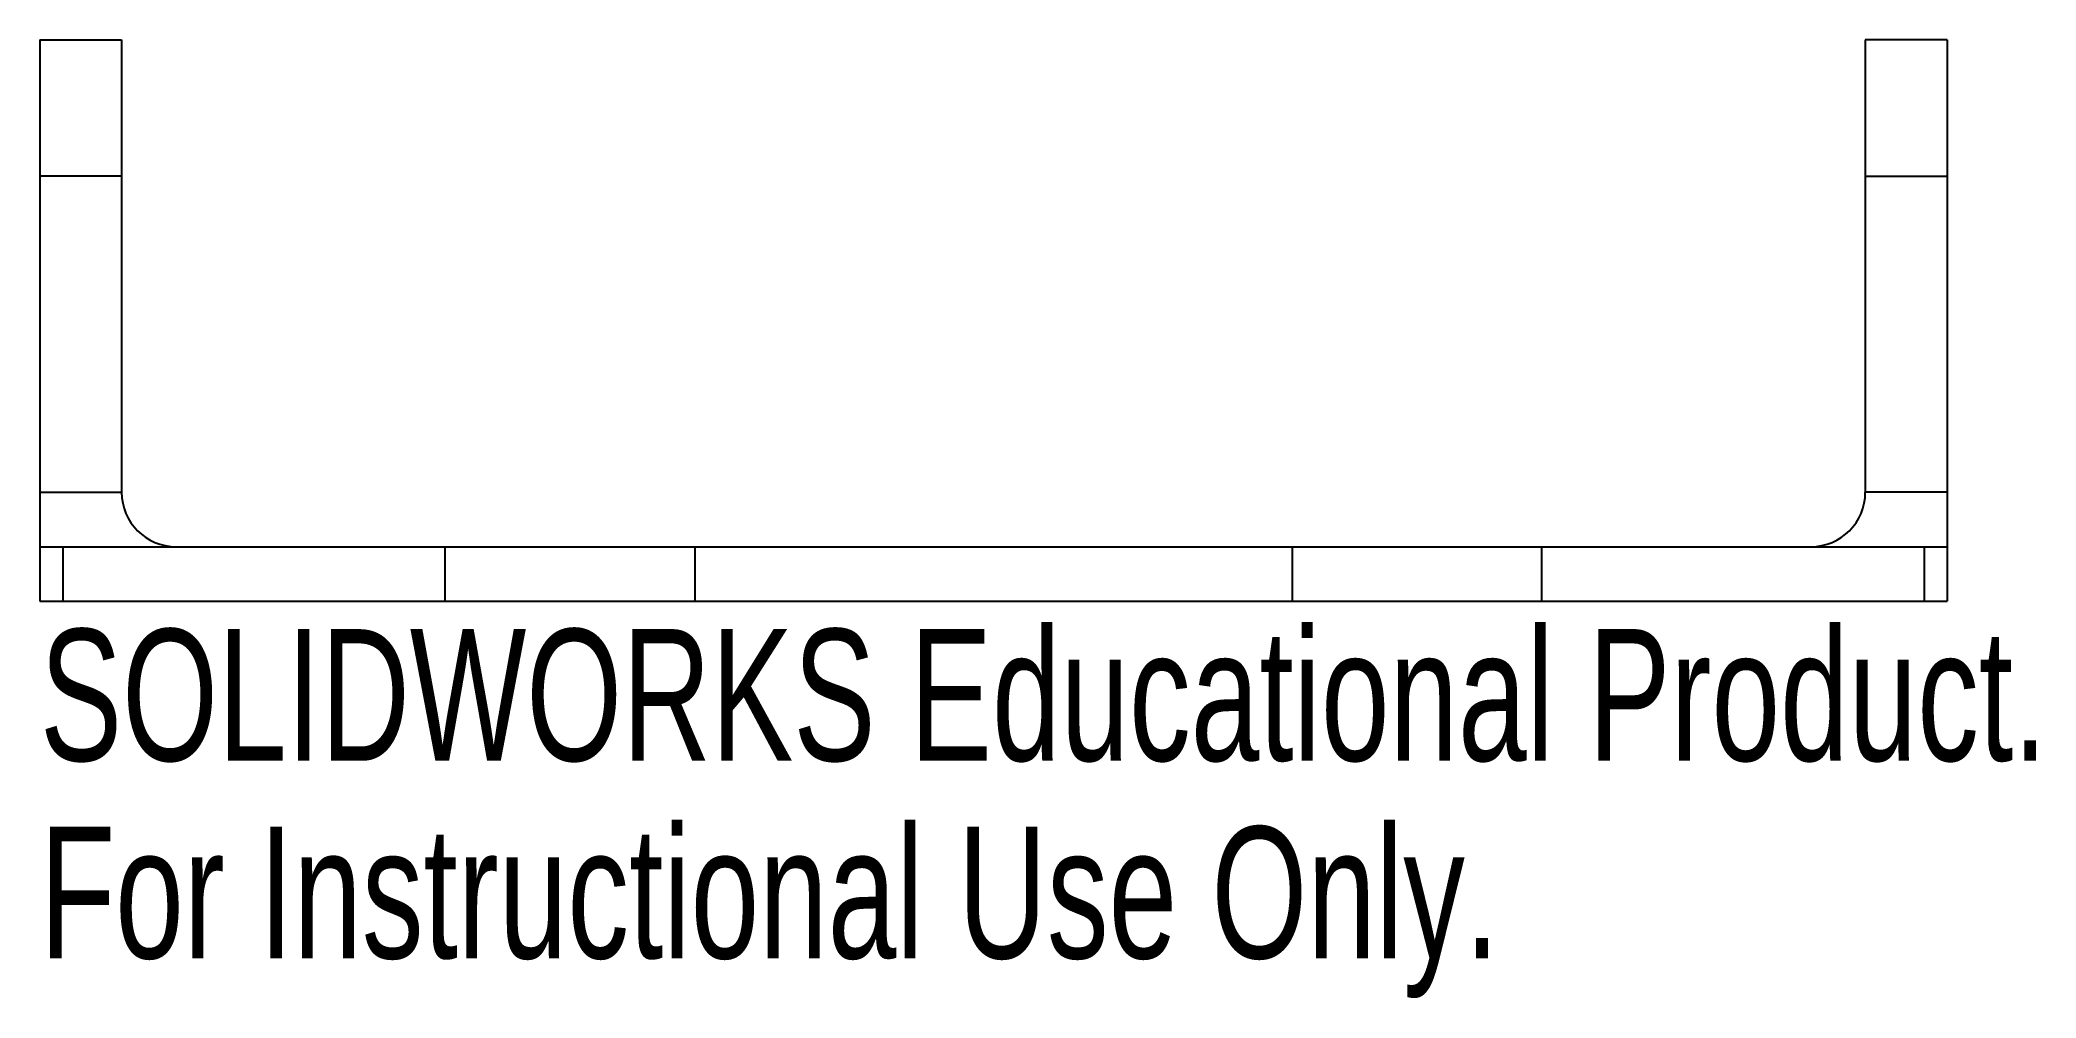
# Paper-space layout '_Front' of a CAD drawing. Header units: millimetres. Extents: x 1.4 to 74.6, y -14.6 to 20.6.
import ezdxf

# ---------------------------------------------------------------- set-up
doc = ezdxf.new("R2010")
doc.units = ezdxf.units.MM
doc.styles.add('SLDTEXTSTYLE0', font='TXT', dxfattribs={"width": 0.7})

psp = doc.layouts.new('_Front')

# ---------------------------------------------------------------- linework, layer by layer
at = {"color": 7, "linetype": 'Continuous', "lineweight": 25}
for p, q in [((1.364, 20.6), (1.364, 0)), ((1.364, 20.6), (4.364, 20.6)), ((4.364, 20.6), (4.364, 4)), ((68.364, 20.6), (68.364, 4)), ((71.364, 20.6), (68.364, 20.6)), ((71.364, 20.6), (71.364, 0)), ((4.364, 15.6), (1.364, 15.6)), ((68.364, 15.6), (71.364, 15.6)), ((1.364, 4), (4.364, 4)), ((71.364, 4), (68.364, 4)), ((1.364, 2), (71.364, 2)), ((2.202, 2), (2.202, 0)), ((16.242, 0), (16.242, 2)), ((25.404, 2), (25.404, 0)), ((47.323, 2), (47.323, 0)), ((56.485, 0), (56.485, 2)), ((70.525, 2), (70.525, 0)), ((1.364, 0), (71.364, 0))]:
    psp.add_line(p, q, dxfattribs=at)
for centre, start, end in [((6.364, 4), 180, 270), ((66.364, 4), 270, 0)]:
    psp.add_arc(centre, 2, start, end, dxfattribs=at)

# ---------------------------------------------------------------- texts
at = {"color": 7, "linetype": 'Continuous', "char_height": 4.83362, "attachment_point": 1, "style": 'SLDTEXTSTYLE0'}
for s, insert in [('SOLIDWORKS Educational Product.', (1.364, -1.02)), ('For Instructional Use Only.', (1.364, -8.27))]:
    psp.add_mtext(s, dxfattribs=dict(at, insert=insert))

doc.saveas('drawing.dxf')
